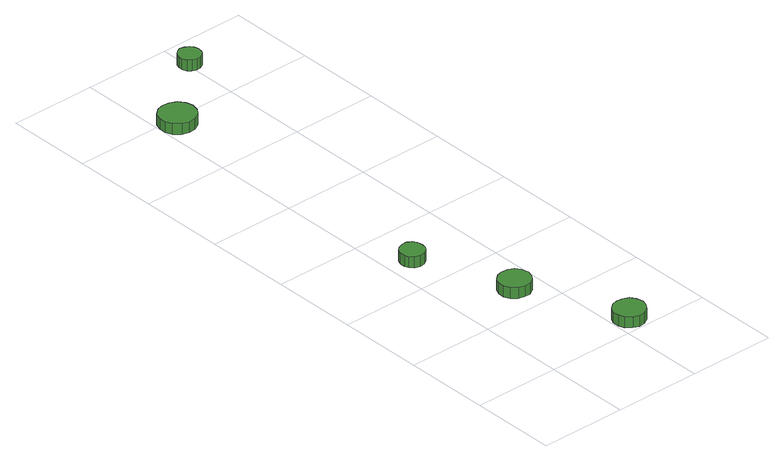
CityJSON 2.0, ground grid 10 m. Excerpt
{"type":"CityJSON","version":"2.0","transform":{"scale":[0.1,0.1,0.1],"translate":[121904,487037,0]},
"CityObjects":{
"tree1":{"type":"SolitaryVegetationObject","attributes":{"function":"something"},"geometry":[{"type":"MultiSurface","lod":"1","boundaries":[[[0,1,2,3,4,5,6,7,8,9,10,11,12,13,14]],[[15,16,17,18,19,20,21,22,23,24,25,26,27,28,29]],[[0,29,28,1]],[[1,28,27,2]],[[2,27,26,3]],[[3,26,25,4]],[[4,25,24,5]],[[5,24,23,6]],[[6,23,22,7]],[[7,22,21,8]],[[8,21,20,9]],[[9,20,19,10]],[[10,19,18,11]],[[11,18,17,12]],[[12,17,16,13]],[[13,16,15,14]],[[14,15,29,0]]]}]},
"tree2":{"type":"SolitaryVegetationObject","attributes":{"function":"something"},"geometry":[{"type":"MultiSurface","lod":"1","boundaries":[[[30,31,32,33,34,35,36,37,38,39,40,41,42,43,44]],[[45,46,47,48,49,50,51,52,53,54,55,56,57,58,59]],[[30,59,58,31]],[[31,58,57,32]],[[32,57,56,33]],[[33,56,55,34]],[[34,55,54,35]],[[35,54,53,36]],[[36,53,52,37]],[[37,52,51,38]],[[38,51,50,39]],[[39,50,49,40]],[[40,49,48,41]],[[41,48,47,42]],[[42,47,46,43]],[[43,46,45,44]],[[44,45,59,30]]]}]},
"tree3":{"type":"SolitaryVegetationObject","attributes":{"function":"something"},"geometry":[{"type":"MultiSurface","lod":"1","boundaries":[[[60,61,62,63,64,65,66,67,68,69,70,71,72,73,74]],[[75,76,77,78,79,80,81,82,83,84,85,86,87,88,89]],[[60,89,88,61]],[[61,88,87,62]],[[62,87,86,63]],[[63,86,85,64]],[[64,85,84,65]],[[65,84,83,66]],[[66,83,82,67]],[[67,82,81,68]],[[68,81,80,69]],[[69,80,79,70]],[[70,79,78,71]],[[71,78,77,72]],[[72,77,76,73]],[[73,76,75,74]],[[74,75,89,60]]]}]},
"tree4":{"type":"SolitaryVegetationObject","attributes":{"function":"something"},"geometry":[{"type":"MultiSurface","lod":"1","boundaries":[[[90,91,92,93,94,95,96,97,98,99,100,101,102,103,104]],[[105,106,107,108,109,110,111,112,113,114,115,116,117,118,119]],[[90,119,118,91]],[[91,118,117,92]],[[92,117,116,93]],[[93,116,115,94]],[[94,115,114,95]],[[95,114,113,96]],[[96,113,112,97]],[[97,112,111,98]],[[98,111,110,99]],[[99,110,109,100]],[[100,109,108,101]],[[101,108,107,102]],[[102,107,106,103]],[[103,106,105,104]],[[104,105,119,90]]]}]},
"tree5":{"type":"SolitaryVegetationObject","attributes":{"function":"something"},"geometry":[{"type":"MultiSurface","lod":"1","boundaries":[[[120,121,122,123,124,125,126,127,128,129,130,131,132,133,134]],[[135,136,137,138,139,140,141,142,143,144,145,146,147,148,149]],[[120,149,148,121]],[[121,148,147,122]],[[122,147,146,123]],[[123,146,145,124]],[[124,145,144,125]],[[125,144,143,126]],[[126,143,142,127]],[[127,142,141,128]],[[128,141,140,129]],[[129,140,139,130]],[[130,139,138,131]],[[131,138,137,132]],[[132,137,136,133]],[[133,136,135,134]],[[134,135,149,120]]]}]}
},
"vertices":[
[37,240,20],[36,246,20],[33,251,20],[28,254,20],[22,254,20],[16,252,20],[12,248,20],[10,243,20],[10,237,20],[12,232,20],[16,228,20],[22,226,20],[28,227,20],[33,230,20],[36,234,20],[36,234,7],[33,230,7],[28,227,7],[22,226,7],[16,228,7],[12,232,7],[10,237,7],[10,243,7],[12,248,7],[16,252,7],[22,254,7],[28,254,7],[33,251,7],[36,246,7],[37,240,7],
[87,136,16],[85,144,16],[81,150,16],[75,153,16],[67,154,16],[60,152,16],[54,147,16],[51,140,16],[51,133,16],[54,126,16],[60,121,16],[67,119,16],[75,119,16],[81,123,16],[85,129,16],[85,129,3],[81,123,3],[75,119,3],[67,119,3],[60,121,3],[54,126,3],[51,133,3],[51,140,3],[54,147,3],[60,152,3],[67,154,3],[75,153,3],[81,150,3],[85,144,3],[87,136,3],
[138,20,15],[136,28,15],[132,34,15],[125,37,15],[118,38,15],[111,36,15],[105,31,15],[102,24,15],[102,17,15],[105,10,15],[111,5,15],[118,2,15],[125,3,15],[132,7,15],[136,13,15],[136,13,2],[132,7,2],[125,3,2],[118,2,2],[111,5,2],[105,10,2],[102,17,2],[102,24,2],[105,31,2],[111,36,2],[118,38,2],[125,37,2],[132,34,2],[136,28,2],[138,20,2],
[42,592,15],[40,600,15],[35,607,15],[27,611,15],[19,612,15],[11,610,15],[4,604,15],[1,596,15],[1,587,15],[4,580,15],[11,574,15],[19,571,15],[27,572,15],[35,576,15],[40,583,15],[40,583,2],[35,576,2],[27,572,2],[19,571,2],[11,574,2],[4,580,2],[1,587,2],[1,596,2],[4,604,2],[11,610,2],[19,612,2],[27,611,2],[35,607,2],[40,600,2],[42,592,2],
[116,666,15],[115,671,15],[112,675,15],[107,678,15],[102,679,15],[97,677,15],[93,673,15],[91,668,15],[91,663,15],[93,658,15],[97,655,15],[102,653,15],[107,653,15],[112,656,15],[115,660,15],[115,660,2],[112,656,2],[107,653,2],[102,653,2],[97,655,2],[93,658,2],[91,663,2],[91,668,2],[93,673,2],[97,677,2],[102,679,2],[107,678,2],[112,675,2],[115,671,2],[116,666,2]
]}
